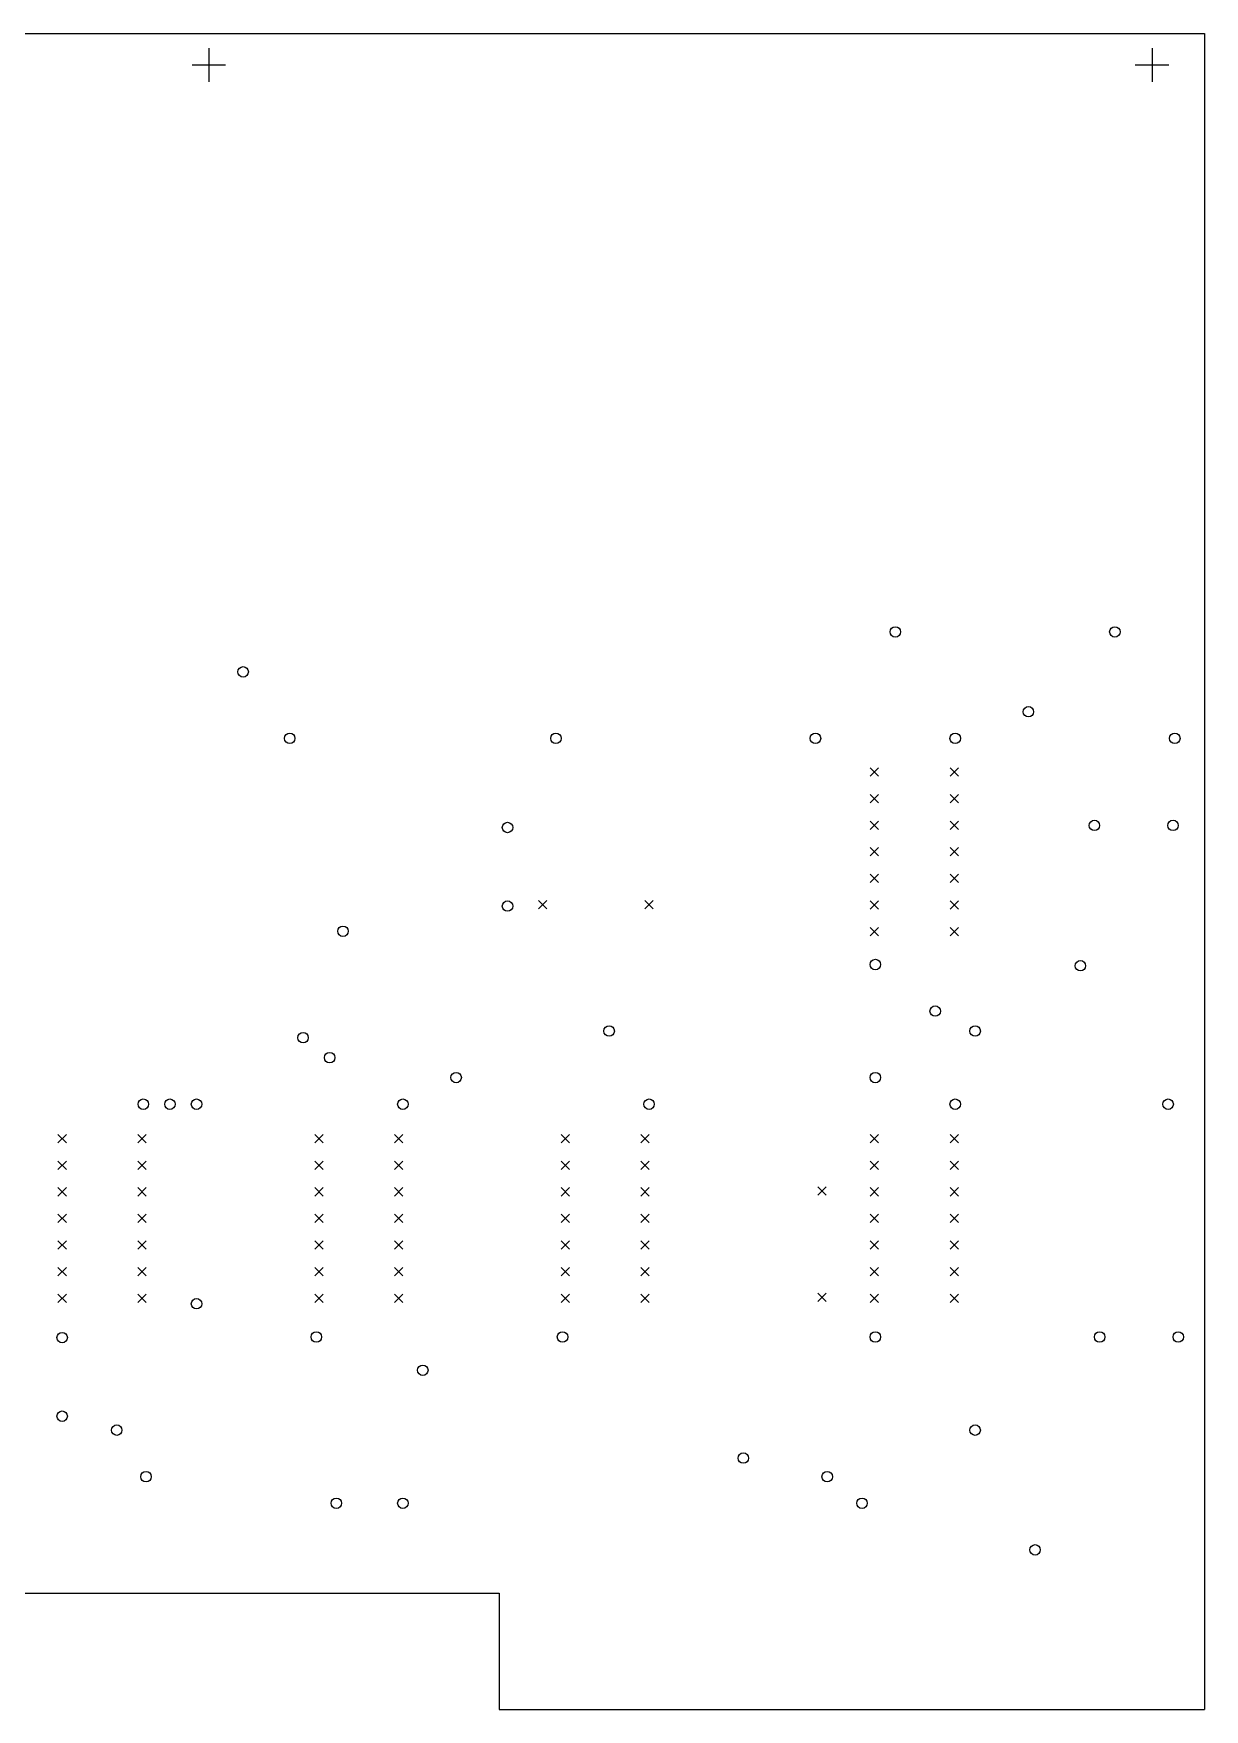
# Model space of a CAD drawing. Extents: x 1.25 to 10.04, y -7.68 to -0.59.
# Drawn here: x 5.64 to 10.04, y -6.89 to -0.59 of the extents above; entities that cross this region are included whole.
import ezdxf

# ---------------------------------------------------------------- set-up
doc = ezdxf.new("R2010")
doc.units = 0
doc.header["$MEASUREMENT"] = 0
doc.layers.add('BLACK', color=7, linetype='CONTINUOUS')

msp = doc.modelspace()

# ---------------------------------------------------------------- linework, layer by layer
at = {"layer": 'BLACK', "linetype": 'CONTINUOUS'}
for p, q in [((1.37795, -0.59055), (10.0394, -0.59055)), ((10.0394, -0.59055), (10.0394, -6.88976)), ((6.29921, -0.64567), (6.29921, -0.77165)), ((9.84252, -0.64567), (9.84252, -0.77165)), ((6.23622, -0.70866), (6.3622, -0.70866)), ((9.77953, -0.70866), (9.90551, -0.70866)), ((8.78346, -3.35039), (8.81496, -3.38189)), ((8.81496, -3.35039), (8.78346, -3.38189)), ((9.08346, -3.35039), (9.11496, -3.38189)), ((9.11496, -3.35039), (9.08346, -3.38189)), ((8.78346, -3.45039), (8.81496, -3.48189)), ((8.81496, -3.45039), (8.78346, -3.48189)), ((9.08346, -3.45039), (9.11496, -3.48189)), ((9.11496, -3.45039), (9.08346, -3.48189)), ((8.78346, -3.55039), (8.81496, -3.58189)), ((8.81496, -3.55039), (8.78346, -3.58189)), ((9.08346, -3.55039), (9.11496, -3.58189)), ((9.11496, -3.55039), (9.08346, -3.58189)), ((8.78346, -3.65039), (8.81496, -3.68189)), ((8.81496, -3.65039), (8.78346, -3.68189)), ((9.08346, -3.65039), (9.11496, -3.68189)), ((9.11496, -3.65039), (9.08346, -3.68189)), ((8.78346, -3.75039), (8.81496, -3.78189)), ((8.81496, -3.75039), (8.78346, -3.78189)), ((9.08346, -3.75039), (9.11496, -3.78189)), ((9.11496, -3.75039), (9.08346, -3.78189)), ((7.5372, -3.84902), (7.5687, -3.88051)), ((7.5687, -3.84902), (7.5372, -3.88051)), ((7.9372, -3.84902), (7.9687, -3.88051)), ((7.9687, -3.84902), (7.9372, -3.88051)), ((8.78346, -3.85039), (8.81496, -3.88189)), ((8.81496, -3.85039), (8.78346, -3.88189)), ((9.08346, -3.85039), (9.11496, -3.88189)), ((9.11496, -3.85039), (9.08346, -3.88189)), ((8.78346, -3.95039), (8.81496, -3.98189)), ((8.81496, -3.95039), (8.78346, -3.98189)), ((9.08346, -3.95039), (9.11496, -3.98189)), ((9.11496, -3.95039), (9.08346, -3.98189)), ((5.73228, -4.72835), (5.76378, -4.75984)), ((5.76378, -4.72835), (5.73228, -4.75984)), ((6.03228, -4.72835), (6.06378, -4.75984)), ((6.06378, -4.72835), (6.03228, -4.75984)), ((6.69685, -4.72835), (6.72835, -4.75984)), ((6.72835, -4.72835), (6.69685, -4.75984)), ((6.99685, -4.72835), (7.02835, -4.75984)), ((7.02835, -4.72835), (6.99685, -4.75984)), ((7.62205, -4.72835), (7.65354, -4.75984)), ((7.65354, -4.72835), (7.62205, -4.75984)), ((7.92205, -4.72835), (7.95354, -4.75984)), ((7.95354, -4.72835), (7.92205, -4.75984)), ((8.78346, -4.72835), (8.81496, -4.75984)), ((8.81496, -4.72835), (8.78346, -4.75984)), ((9.08346, -4.72835), (9.11496, -4.75984)), ((9.11496, -4.72835), (9.08346, -4.75984)), ((5.73228, -4.82835), (5.76378, -4.85984)), ((5.76378, -4.82835), (5.73228, -4.85984)), ((6.03228, -4.82835), (6.06378, -4.85984)), ((6.06378, -4.82835), (6.03228, -4.85984)), ((6.69685, -4.82835), (6.72835, -4.85984)), ((6.72835, -4.82835), (6.69685, -4.85984)), ((6.99685, -4.82835), (7.02835, -4.85984)), ((7.02835, -4.82835), (6.99685, -4.85984)), ((7.62205, -4.82835), (7.65354, -4.85984)), ((7.65354, -4.82835), (7.62205, -4.85984)), ((7.92205, -4.82835), (7.95354, -4.85984)), ((7.95354, -4.82835), (7.92205, -4.85984)), ((8.78346, -4.82835), (8.81496, -4.85984)), ((8.81496, -4.82835), (8.78346, -4.85984)), ((9.08346, -4.82835), (9.11496, -4.85984)), ((9.11496, -4.82835), (9.08346, -4.85984)), ((5.73228, -4.92835), (5.76378, -4.95984)), ((5.76378, -4.92835), (5.73228, -4.95984)), ((6.03228, -4.92835), (6.06378, -4.95984)), ((6.06378, -4.92835), (6.03228, -4.95984)), ((6.69685, -4.92835), (6.72835, -4.95984)), ((6.72835, -4.92835), (6.69685, -4.95984)), ((6.99685, -4.92835), (7.02835, -4.95984)), ((7.02835, -4.92835), (6.99685, -4.95984)), ((7.62205, -4.92835), (7.65354, -4.95984)), ((7.65354, -4.92835), (7.62205, -4.95984)), ((7.92205, -4.92835), (7.95354, -4.95984)), ((7.95354, -4.92835), (7.92205, -4.95984)), ((8.58661, -4.9252), (8.61811, -4.95669)), ((8.61811, -4.9252), (8.58661, -4.95669)), ((8.78346, -4.92835), (8.81496, -4.95984)), ((8.81496, -4.92835), (8.78346, -4.95984)), ((9.08346, -4.92835), (9.11496, -4.95984)), ((9.11496, -4.92835), (9.08346, -4.95984)), ((5.73228, -5.02835), (5.76378, -5.05984)), ((5.76378, -5.02835), (5.73228, -5.05984)), ((6.03228, -5.02835), (6.06378, -5.05984)), ((6.06378, -5.02835), (6.03228, -5.05984)), ((6.69685, -5.02835), (6.72835, -5.05984)), ((6.72835, -5.02835), (6.69685, -5.05984)), ((6.99685, -5.02835), (7.02835, -5.05984)), ((7.02835, -5.02835), (6.99685, -5.05984)), ((7.62205, -5.02835), (7.65354, -5.05984)), ((7.65354, -5.02835), (7.62205, -5.05984)), ((7.92205, -5.02835), (7.95354, -5.05984)), ((7.95354, -5.02835), (7.92205, -5.05984)), ((8.78346, -5.02835), (8.81496, -5.05984)), ((8.81496, -5.02835), (8.78346, -5.05984)), ((9.08346, -5.02835), (9.11496, -5.05984)), ((9.11496, -5.02835), (9.08346, -5.05984)), ((5.73228, -5.12835), (5.76378, -5.15984)), ((5.76378, -5.12835), (5.73228, -5.15984)), ((6.03228, -5.12835), (6.06378, -5.15984)), ((6.06378, -5.12835), (6.03228, -5.15984)), ((6.69685, -5.12835), (6.72835, -5.15984)), ((6.72835, -5.12835), (6.69685, -5.15984)), ((6.99685, -5.12835), (7.02835, -5.15984)), ((7.02835, -5.12835), (6.99685, -5.15984)), ((7.62205, -5.12835), (7.65354, -5.15984)), ((7.65354, -5.12835), (7.62205, -5.15984)), ((7.92205, -5.12835), (7.95354, -5.15984)), ((7.95354, -5.12835), (7.92205, -5.15984)), ((8.78346, -5.12835), (8.81496, -5.15984)), ((8.81496, -5.12835), (8.78346, -5.15984)), ((9.08346, -5.12835), (9.11496, -5.15984)), ((9.11496, -5.12835), (9.08346, -5.15984)), ((5.73228, -5.22835), (5.76378, -5.25984)), ((5.76378, -5.22835), (5.73228, -5.25984)), ((6.03228, -5.22835), (6.06378, -5.25984)), ((6.06378, -5.22835), (6.03228, -5.25984)), ((6.69685, -5.22835), (6.72835, -5.25984)), ((6.72835, -5.22835), (6.69685, -5.25984)), ((6.99685, -5.22835), (7.02835, -5.25984)), ((7.02835, -5.22835), (6.99685, -5.25984)), ((7.62205, -5.22835), (7.65354, -5.25984)), ((7.65354, -5.22835), (7.62205, -5.25984)), ((7.92205, -5.22835), (7.95354, -5.25984)), ((7.95354, -5.22835), (7.92205, -5.25984)), ((8.78346, -5.22835), (8.81496, -5.25984)), ((8.81496, -5.22835), (8.78346, -5.25984)), ((9.08346, -5.22835), (9.11496, -5.25984)), ((9.11496, -5.22835), (9.08346, -5.25984)), ((5.73228, -5.32835), (5.76378, -5.35984)), ((5.76378, -5.32835), (5.73228, -5.35984)), ((6.03228, -5.32835), (6.06378, -5.35984)), ((6.06378, -5.32835), (6.03228, -5.35984)), ((6.69685, -5.32835), (6.72835, -5.35984)), ((6.72835, -5.32835), (6.69685, -5.35984)), ((6.99685, -5.32835), (7.02835, -5.35984)), ((7.02835, -5.32835), (6.99685, -5.35984)), ((7.62205, -5.32835), (7.65354, -5.35984)), ((7.65354, -5.32835), (7.62205, -5.35984)), ((7.92205, -5.32835), (7.95354, -5.35984)), ((7.95354, -5.32835), (7.92205, -5.35984)), ((8.58661, -5.3252), (8.61811, -5.35669)), ((8.61811, -5.3252), (8.58661, -5.35669)), ((8.78346, -5.32835), (8.81496, -5.35984)), ((8.81496, -5.32835), (8.78346, -5.35984)), ((9.08346, -5.32835), (9.11496, -5.35984)), ((9.11496, -5.32835), (9.08346, -5.35984)), ((4.00787, -6.45276), (7.38976, -6.45276)), ((7.38976, -6.45276), (7.38976, -6.88976)), ((7.38976, -6.88976), (10.0394, -6.88976))]:
    msp.add_line(p, q, dxfattribs=at)
at = {"layer": 'BLACK'}
for centre in [(8.87795, -2.83976), (9.70295, -2.83976), (6.42795, -2.98976), (9.37795, -3.13976), (6.60295, -3.23976), (7.60295, -3.23976), (8.57795, -3.23976), (9.10295, -3.23976), (9.92795, -3.23976), (7.42126, -3.5748), (9.62598, -3.56693), (9.92126, -3.56693), (7.42126, -3.87008), (6.80295, -3.96476), (8.80295, -4.08976), (9.57329, -4.09443), (9.02795, -4.26476), (6.65295, -4.36476), (7.80295, -4.33976), (9.17795, -4.33976), (6.75295, -4.43976), (7.22795, -4.51476), (8.80295, -4.51476), (6.05295, -4.61476), (6.15295, -4.61476), (6.25295, -4.61476), (7.02795, -4.61476), (7.95295, -4.61476), (9.10295, -4.61476), (9.90295, -4.61476), (6.25295, -5.36476), (5.74803, -5.49213), (6.70295, -5.48976), (7.62795, -5.48976), (8.80295, -5.48976), (9.64567, -5.48976), (9.94094, -5.48976), (7.10295, -5.61476), (5.74803, -5.7874), (5.95295, -5.83976), (9.17795, -5.83976), (8.30709, -5.94488), (6.06299, -6.01476), (8.62205, -6.01476), (6.77795, -6.11476), (7.02795, -6.11476), (8.75295, -6.11476), (9.40295, -6.28976)]:
    msp.add_circle(centre, 0.01969, dxfattribs=at)

doc.saveas('drawing.dxf')
